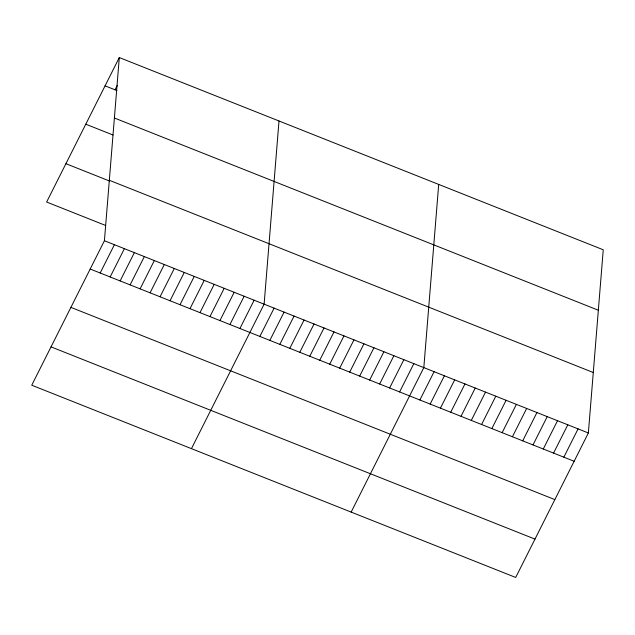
<?xml version="1.0" encoding="UTF-8"?>
<svg xmlns="http://www.w3.org/2000/svg" width="635" height="635" viewBox="0 0 635 635"><rect width="100%" height="100%" fill="white"/><g stroke="black" fill="none" stroke-linecap="round" stroke-linejoin="round"><path stroke-width="0.95" d="M104.418 240.736L119.301 57.547L603.25 249.785L588.367 432.967L515.699 577.453L31.75 385.215L104.418 240.736L588.367 432.967M279.003 120.983L264.12 304.173L191.452 448.651M438.706 184.42L423.823 367.609L351.155 512.096M119.301 57.547L46.633 202.033L105.616 225.465M115.054 89.805L117.277 85.384M100.171 272.994L114.403 244.697M110.149 276.955L124.381 248.666M120.134 280.924L134.366 252.627M130.111 284.885L144.343 256.596M140.097 288.854L154.329 260.556M150.074 292.814L164.306 264.525M160.06 296.783L174.292 268.486M170.037 300.744L184.269 272.455M180.023 304.713L194.254 276.416M190 308.673L204.232 280.384M199.985 312.642L214.217 284.345M209.963 316.603L224.195 288.314M219.948 320.572L234.18 292.275M229.926 324.533L244.157 296.243M239.911 328.501L254.143 300.204M259.874 336.431L274.106 308.134M269.851 340.392L284.083 312.102M279.837 344.36L294.068 316.063M289.814 348.321L304.046 320.032M299.799 352.29L314.031 323.993M309.777 356.251L324.009 327.962M319.762 360.22L333.994 331.922M329.74 364.18L343.972 335.891M339.725 368.149L353.957 339.852M349.702 372.11L363.934 343.821M359.688 376.079L373.92 347.782M369.665 380.04L383.897 351.75M379.651 384.008L393.883 355.711M389.628 387.969L403.86 359.68M399.613 391.938L413.845 363.641M419.878 399.986L434.11 371.689M430.165 404.074L444.389 375.777M440.444 408.154L454.676 379.865M450.731 412.242L464.963 383.945M461.01 416.322L475.242 388.033M471.297 420.41L485.529 392.112M481.584 424.497L495.808 396.2M491.863 428.577L506.095 400.288M502.15 432.665L516.382 404.368M512.429 436.753L526.661 408.456M522.716 440.833L536.948 412.544M533.003 444.921L547.227 416.623M543.282 449.008L557.514 420.711M553.569 453.088L567.801 424.799M563.848 457.176L578.08 428.879M105.069 85.844L116.872 90.527M114.387 117.999L598.337 310.229M85.788 124.19L113.006 135.001M109.331 180.284L593.28 372.515M65.921 163.695L109.474 180.991M90.186 269.026L574.135 461.264M70.906 307.372L554.847 499.602M51.038 346.877L534.98 539.107"/></g></svg>
